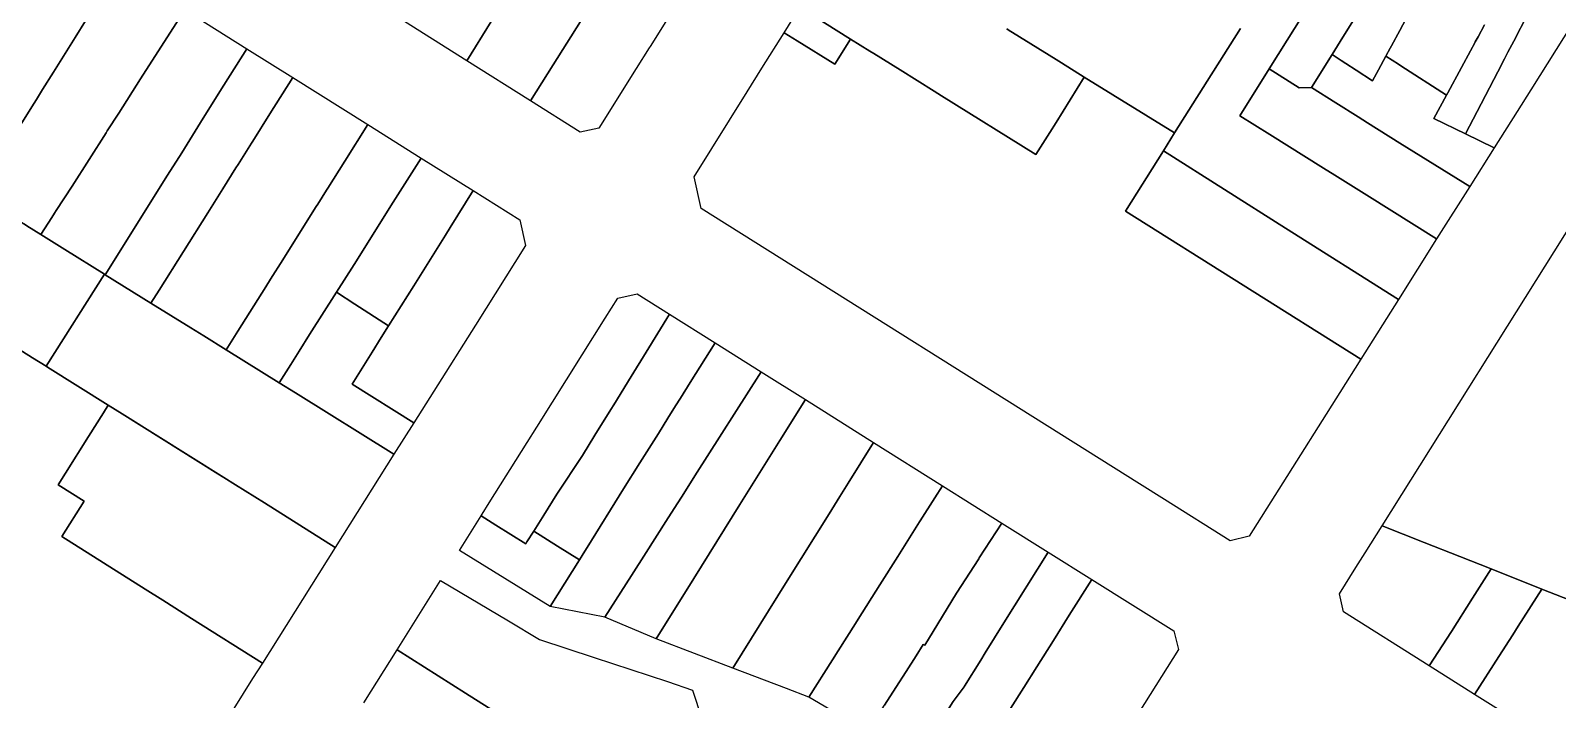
# Model space of a CAD drawing. Header units: metres. Extents: x 3 to 1005126, y 39 to 4383651.
# Drawn here: x 490118.7 to 490289.9, y 4371329.2 to 4371404.2 of the extents above; entities that cross this region are included whole.
import ezdxf

# ---------------------------------------------------------------- set-up
doc = ezdxf.new("R2010")
doc.units = ezdxf.units.M
doc.header["$MEASUREMENT"] = 0
doc.layers.add('TM_Llucmajor', color=7, linetype='Continuous')

msp = doc.modelspace()

# ---------------------------------------------------------------- linework, layer by layer
at = {"layer": 'TM_Llucmajor', "linetype": 'Continuous', "flags": 128}
for points in [[(490180.66, 4371421.51), (490177.88, 4371417.16), (490173.15, 4371409.75), (490172.88, 4371409.31), (490170.34, 4371405.24), (490167.61, 4371400.85), (490159.92, 4371405.69), (490162.67, 4371410.06), (490163.97, 4371412.13), (490165.1, 4371413.93), (490167.23, 4371417.33), (490169.1, 4371420.31), (490170.52, 4371422.57), (490170.61, 4371422.72), (490171.47, 4371424.08), (490173.63, 4371427.51), (490174.53, 4371428.93), (490177.4, 4371433.5), (490179.63, 4371437.03), (490183.64, 4371435.38), (490187.91, 4371433.47), (490187.94, 4371433.46), (490180.66, 4371421.51)], [(490187.7, 4371417), (490186.71, 4371415.42), (490185.46, 4371413.43), (490185.16, 4371412.95), (490183.8, 4371410.77), (490181.35, 4371406.85), (490180.36, 4371405.27), (490177.31, 4371400.4), (490174.77, 4371396.35), (490167.61, 4371400.85), (490170.34, 4371405.24), (490172.88, 4371409.31), (490173.15, 4371409.75), (490177.88, 4371417.16), (490180.66, 4371421.51), (490183.01, 4371420.02), (490184.19, 4371419.28), (490186.66, 4371417.72), (490186.63, 4371417.67), (490187.7, 4371417)], [(490187.8, 4371417.12), (490194.66, 4371412.81), (490194.63, 4371412.76), (490190.67, 4371406.45), (490188.16, 4371402.46), (490188.07, 4371402.31), (490186.62, 4371400), (490182.4, 4371393.28), (490180.34, 4371392.85), (490174.77, 4371396.35), (490177.31, 4371400.4), (490180.36, 4371405.27), (490181.35, 4371406.85), (490183.8, 4371410.77), (490185.16, 4371412.95), (490185.46, 4371413.43), (490186.71, 4371415.42), (490187.78, 4371417.13), (490187.8, 4371417.12)], [(490282.81, 4371391.08), (490279.6, 4371392.65), (490280.9, 4371395.15), (490283.21, 4371399.62), (490283.96, 4371401.07), (490284.35, 4371401.81), (490285.01, 4371403.07), (490286.56, 4371406.04), (490286.67, 4371406.25), (490288, 4371408.81), (490288.1, 4371408.99), (490292.72, 4371417.89), (490296.96, 4371415.89), (490298.07, 4371415.37), (490289.75, 4371402.1), (490286.92, 4371397.61), (490285.39, 4371395.17), (490282.81, 4371391.08)], [(490112.7, 4371385.8), (490105.44, 4371390.32), (490106.11, 4371391.39), (490109.08, 4371396.11), (490114.1, 4371404.09), (490115.49, 4371406.29), (490115.67, 4371406.58), (490116.54, 4371407.97), (490118.58, 4371411.21), (490121.41, 4371415.7), (490128.52, 4371411.24), (490126.02, 4371407.22), (490123.69, 4371403.47), (490121.27, 4371399.59), (490120.05, 4371397.62), (490119.37, 4371396.52), (490118.85, 4371395.69), (490117.23, 4371393.09), (490112.7, 4371385.8)], [(490118.29, 4371382.32), (490118.12, 4371382.43), (490117.5, 4371382.81), (490112.7, 4371385.8), (490117.23, 4371393.09), (490118.85, 4371395.69), (490119.37, 4371396.52), (490120.05, 4371397.62), (490121.27, 4371399.59), (490123.69, 4371403.47), (490126.02, 4371407.22), (490128.52, 4371411.24), (490135.98, 4371406.56), (490131.04, 4371398.84), (490128.58, 4371394.99), (490127.3, 4371392.98), (490127.17, 4371392.78), (490123.35, 4371386.8), (490121.58, 4371384.04), (490121.39, 4371383.74), (490121.08, 4371383.26), (490119.86, 4371381.35), (490118.29, 4371382.32)], [(490122.55, 4371379.67), (490119.86, 4371381.35), (490121.08, 4371383.26), (490121.39, 4371383.74), (490121.58, 4371384.04), (490123.35, 4371386.8), (490127.17, 4371392.78), (490127.3, 4371392.98), (490128.58, 4371394.99), (490131.04, 4371398.84), (490135.98, 4371406.56), (490142.93, 4371402.21), (490140.37, 4371398.11), (490138.06, 4371394.42), (490135.64, 4371390.54), (490134.06, 4371388.02), (490127.08, 4371376.85), (490126.98, 4371376.91), (490122.55, 4371379.67)], [(490208.88, 4371400.46), (490204.65, 4371403.1), (490203.19, 4371404), (490204.96, 4371406.84), (490206.41, 4371405.93), (490210.65, 4371403.29), (490208.88, 4371400.46)], [(490243.04, 4371353.39), (490193.89, 4371384.27), (490193.1, 4371387.84), (490199.04, 4371397.35), (490200.7, 4371400.01), (490203.19, 4371404), (490204.65, 4371403.1), (490208.88, 4371400.46), (490210.65, 4371403.29), (490212.81, 4371401.94), (490213.25, 4371401.67), (490216.2, 4371399.83), (490220.02, 4371397.44), (490220.84, 4371396.93), (490231.43, 4371390.32), (490232.99, 4371392.82), (490233.68, 4371393.93), (490236.84, 4371399.03), (490246.98, 4371392.75), (490245.72, 4371390.74), (490241.46, 4371383.96), (490267.85, 4371367.38), (490265.49, 4371363.64), (490258.66, 4371352.78), (490255.34, 4371347.51), (490253.21, 4371347), (490245.86, 4371351.62), (490243.04, 4371353.39)], [(490132.2, 4371373.66), (490127.08, 4371376.85), (490134.06, 4371388.02), (490135.64, 4371390.54), (490138.06, 4371394.42), (490140.37, 4371398.11), (490142.93, 4371402.21), (490148.09, 4371398.97), (490145.53, 4371394.89), (490143.62, 4371391.85), (490143.46, 4371391.6), (490141.96, 4371389.2), (490141.73, 4371388.83), (490140.26, 4371386.49), (490138.56, 4371383.79), (490133.12, 4371375.13), (490132.2, 4371373.66)], [(490265.04, 4371396.14), (490262.32, 4371397.84), (490264.63, 4371401.56), (490265.65, 4371400.89), (490266.19, 4371400.54), (490267.33, 4371399.8), (490269.18, 4371398.59), (490269.85, 4371399.84), (490270.68, 4371401.36), (490272.08, 4371400.46), (490272.34, 4371400.29), (490277.47, 4371396.99), (490276.06, 4371394.38), (490279.6, 4371392.65), (490282.81, 4371391.08), (490280.07, 4371386.73), (490272.25, 4371391.62), (490268.62, 4371393.9), (490267.57, 4371394.55), (490265.04, 4371396.14)], [(490260.93, 4371397.83), (490262.32, 4371397.84), (490265.04, 4371396.14), (490267.57, 4371394.55), (490268.62, 4371393.9), (490272.25, 4371391.62), (490280.07, 4371386.73), (490276.36, 4371380.86), (490268.54, 4371385.76), (490264.94, 4371388.02), (490263.67, 4371388.82), (490257.65, 4371392.59), (490254.3, 4371394.69), (490257.57, 4371399.93), (490260.93, 4371397.83)], [(490087.26, 4371387.38), (490085.14, 4371388.71), (490086.81, 4371391.38), (490088.61, 4371394.24), (490091.57, 4371398.96), (490105.44, 4371390.32), (490112.7, 4371385.8), (490117.5, 4371382.81), (490118.12, 4371382.43), (490118.29, 4371382.32), (490119.86, 4371381.35), (490122.55, 4371379.67), (490126.98, 4371376.91), (490120.43, 4371366.59), (490118.92, 4371367.54), (490111.01, 4371372.5), (490110.7, 4371372.69), (490108.67, 4371373.96), (490106.2, 4371375.51), (490103.45, 4371377.23), (490093.39, 4371383.54), (490087.26, 4371387.38)], [(490136.67, 4371370.88), (490132.2, 4371373.66), (490133.12, 4371375.13), (490138.56, 4371383.79), (490140.26, 4371386.49), (490141.73, 4371388.83), (490141.96, 4371389.2), (490143.46, 4371391.6), (490143.62, 4371391.85), (490145.53, 4371394.89), (490148.09, 4371398.97), (490156.52, 4371393.69), (490153.92, 4371389.57), (490152.03, 4371386.57), (490151.89, 4371386.35), (490150.91, 4371384.78), (490150.73, 4371384.5), (490149.15, 4371381.98), (490146.97, 4371378.51), (490145.6, 4371376.34), (490145.07, 4371375.5), (490141.94, 4371370.53), (490140.62, 4371368.43), (490138.12, 4371369.98), (490136.67, 4371370.88)], [(490146.57, 4371364.72), (490140.62, 4371368.43), (490141.94, 4371370.53), (490145.07, 4371375.5), (490145.6, 4371376.34), (490146.97, 4371378.51), (490149.15, 4371381.98), (490150.73, 4371384.5), (490150.91, 4371384.78), (490151.89, 4371386.35), (490152.03, 4371386.57), (490153.92, 4371389.57), (490156.52, 4371393.69), (490162.5, 4371389.94), (490159.89, 4371385.81), (490159.36, 4371384.97), (490154.97, 4371378.01), (490152.99, 4371374.88), (490149.99, 4371370.13), (490148.82, 4371368.28), (490147.88, 4371366.79), (490146.57, 4371364.72)], [(490267.85, 4371367.38), (490241.46, 4371383.96), (490245.72, 4371390.74), (490259.4, 4371382.06), (490272.07, 4371374.06), (490267.85, 4371367.38)], [(490155.05, 4371373.56), (490152.99, 4371374.88), (490154.97, 4371378.01), (490159.36, 4371384.97), (490159.89, 4371385.81), (490162.5, 4371389.94), (490168.34, 4371386.28), (490165.74, 4371382.13), (490165.22, 4371381.3), (490161.66, 4371375.61), (490158.85, 4371371.13), (490155.05, 4371373.56)], [(490161.66, 4371360.23), (490154.76, 4371364.56), (490156.99, 4371368.15), (490158.01, 4371369.79), (490158.85, 4371371.13), (490161.66, 4371375.61), (490165.22, 4371381.3), (490165.74, 4371382.13), (490168.34, 4371386.28), (490173.55, 4371383.02), (490174.21, 4371380.13), (490168.57, 4371371.19), (490163.91, 4371363.8), (490161.66, 4371360.23)], [(490120.6, 4371366.48), (490120.43, 4371366.59), (490126.98, 4371376.91), (490127.08, 4371376.85), (490132.2, 4371373.66), (490136.67, 4371370.88), (490138.12, 4371369.98), (490140.62, 4371368.43), (490146.57, 4371364.72), (490148.39, 4371363.59), (490159.44, 4371356.71), (490152.86, 4371346.26), (490144.92, 4371351.24), (490141.67, 4371353.28), (490140.38, 4371354.09), (490128.98, 4371361.23), (490127.4, 4371362.22), (490120.6, 4371366.48)], [(490148.39, 4371363.59), (490146.57, 4371364.72), (490147.88, 4371366.79), (490148.82, 4371368.28), (490149.99, 4371370.13), (490152.99, 4371374.88), (490155.05, 4371373.56), (490158.85, 4371371.13), (490158.01, 4371369.79), (490156.99, 4371368.15), (490154.76, 4371364.56), (490161.66, 4371360.23), (490159.44, 4371356.71), (490148.39, 4371363.59)], [(490170.13, 4371351.24), (490174.39, 4371358.04), (490175.47, 4371359.75), (490180.55, 4371367.86), (490183.13, 4371371.98), (490184.54, 4371374.23), (490186.71, 4371374.72), (490190.35, 4371372.43), (490187.73, 4371368.17), (490186.03, 4371365.42), (490184.09, 4371362.26), (490183.76, 4371361.72), (490181.98, 4371358.84), (490180.57, 4371356.56), (490177.71, 4371352.23), (490176.24, 4371349.89), (490175.11, 4371348.08), (490174.36, 4371346.87), (490174.24, 4371346.67), (490170.88, 4371348.75), (490169.22, 4371349.78), (490169.35, 4371349.99), (490170.13, 4371351.24)], [(490180.24, 4371344.87), (490177.79, 4371346.4), (490175.11, 4371348.08), (490176.24, 4371349.89), (490177.71, 4371352.23), (490180.57, 4371356.56), (490181.98, 4371358.84), (490183.76, 4371361.72), (490184.09, 4371362.26), (490186.03, 4371365.42), (490187.73, 4371368.17), (490190.35, 4371372.43), (490195.46, 4371369.21), (490192.67, 4371364.75), (490191.57, 4371363), (490191.03, 4371362.14), (490190.16, 4371360.75), (490189.09, 4371359.03), (490187.02, 4371355.73), (490185.2, 4371352.81), (490181.09, 4371346.24), (490180.83, 4371345.82), (490180.24, 4371344.87)], [(490183.1, 4371338.42), (490176.95, 4371339.62), (490180.24, 4371344.87), (490180.83, 4371345.82), (490181.09, 4371346.24), (490185.2, 4371352.81), (490187.02, 4371355.73), (490189.09, 4371359.03), (490190.16, 4371360.75), (490191.03, 4371362.14), (490191.57, 4371363), (490192.67, 4371364.75), (490195.46, 4371369.21), (490200.61, 4371365.97), (490193.18, 4371354.27), (490191.75, 4371352.02), (490191.19, 4371351.14), (490189.93, 4371349.17), (490187.72, 4371345.68), (490186.09, 4371343.11), (490183.1, 4371338.42)], [(490188.86, 4371336), (490183.1, 4371338.42), (490186.09, 4371343.11), (490187.72, 4371345.68), (490189.93, 4371349.17), (490191.19, 4371351.14), (490191.75, 4371352.02), (490193.18, 4371354.27), (490200.61, 4371365.97), (490205.58, 4371362.84), (490202.7, 4371358.23), (490198.24, 4371351.06), (490193.08, 4371342.77), (490188.86, 4371336)], [(490131.54, 4371341.57), (490122.22, 4371347.47), (490124.71, 4371351.44), (490121.79, 4371353.27), (490122.6, 4371354.57), (490125.2, 4371358.71), (490126.87, 4371361.37), (490127.4, 4371362.22), (490128.98, 4371361.23), (490139.71, 4371354.51), (490140.38, 4371354.09), (490141.67, 4371353.28), (490144.92, 4371351.24), (490152.86, 4371346.26), (490144.69, 4371333.27), (490136.75, 4371338.27), (490133.51, 4371340.32), (490131.54, 4371341.57)], [(490197.44, 4371332.72), (490188.86, 4371336), (490193.08, 4371342.77), (490198.24, 4371351.06), (490202.7, 4371358.23), (490205.58, 4371362.84), (490213.22, 4371358.03), (490210.37, 4371353.45), (490209.44, 4371351.95), (490208.24, 4371350.03), (490203.54, 4371342.5), (490197.44, 4371332.72)], [(490203.47, 4371330.41), (490197.44, 4371332.72), (490203.54, 4371342.5), (490208.24, 4371350.03), (490209.44, 4371351.95), (490210.37, 4371353.45), (490213.22, 4371358.03), (490220.95, 4371353.17), (490220.09, 4371351.8), (490218.45, 4371349.22), (490218.39, 4371349.13), (490215.93, 4371345.23), (490213.92, 4371342.05), (490211.48, 4371338.19), (490211.19, 4371337.73), (490209.24, 4371334.64), (490208.61, 4371333.65), (490205.96, 4371329.46), (490203.47, 4371330.41)], [(490175.11, 4371348.08), (490177.79, 4371346.4), (490180.24, 4371344.87), (490176.95, 4371339.62), (490166.8, 4371345.92), (490169.22, 4371349.78), (490170.88, 4371348.75), (490174.24, 4371346.67), (490174.36, 4371346.87), (490175.11, 4371348.08)], [(490218, 4371322.33), (490212.55, 4371325.56), (490214.46, 4371328.55), (490215.73, 4371330.53), (490216.87, 4371332.32), (490217.98, 4371334.08), (490218.8, 4371335.37), (490218.96, 4371335.27), (490219.91, 4371336.83), (490222.51, 4371341.12), (490225.01, 4371344.99), (490225.07, 4371345.08), (490227.6, 4371348.99), (490232.81, 4371345.72), (490227.83, 4371337.8), (490225.74, 4371334.41), (490225.24, 4371333.59), (490223.43, 4371330.68), (490223.38, 4371330.61), (490222.16, 4371328.95), (490218, 4371322.33)], [(490275.53, 4371332.96), (490265.9, 4371339.01), (490265.46, 4371341.05), (490267.31, 4371344), (490268.33, 4371345.63), (490270.25, 4371348.69), (490274.95, 4371346.82), (490278.97, 4371345.23), (490282.48, 4371343.84), (490280.38, 4371340.55), (490278.01, 4371336.83), (490275.53, 4371332.96)], [(490217.64, 4371313.99), (490198.09, 4371326.16), (490201.57, 4371326.54), (490215.73, 4371318.74), (490218, 4371322.33), (490222.16, 4371328.95), (490223.38, 4371330.61), (490223.43, 4371330.68), (490225.24, 4371333.59), (490225.74, 4371334.41), (490227.83, 4371337.8), (490232.81, 4371345.72), (490237.68, 4371342.66), (490235.16, 4371338.66), (490233.38, 4371335.82), (490231.51, 4371332.84), (490230.06, 4371330.53), (490227.09, 4371325.81), (490226.51, 4371324.89), (490222.79, 4371318.98), (490222.32, 4371318.24), (490219.08, 4371313.08), (490217.64, 4371313.99)], [(490280.62, 4371329.76), (490275.53, 4371332.96), (490278.01, 4371336.83), (490280.38, 4371340.55), (490282.48, 4371343.84), (490288.17, 4371341.58), (490285.51, 4371337.41), (490284.89, 4371336.43), (490283.33, 4371334), (490280.62, 4371329.76)], [(490171, 4371327.67), (490167.88, 4371329.64), (490167.46, 4371329.9), (490159.79, 4371334.75), (490164.67, 4371342.54), (490172.29, 4371338), (490175.76, 4371335.93), (490181.91, 4371333.91), (490190.12, 4371331.21), (490192.92, 4371330.23), (490193.98, 4371327.06), (490191.75, 4371323.56), (490189.28, 4371319.67), (490187.67, 4371317.13), (490185.13, 4371318.74), (490182.62, 4371320.32), (490176.36, 4371324.28), (490173.24, 4371326.26), (490171, 4371327.67)], [(490221.52, 4371311.55), (490219.08, 4371313.08), (490222.32, 4371318.24), (490222.79, 4371318.98), (490226.51, 4371324.89), (490227.09, 4371325.81), (490230.06, 4371330.53), (490231.51, 4371332.84), (490233.38, 4371335.82), (490235.16, 4371338.66), (490237.68, 4371342.66), (490246.89, 4371336.88), (490247.42, 4371334.8), (490238.98, 4371321.38), (490237, 4371318.24), (490232.8, 4371311.56), (490229.6, 4371306.47), (490221.52, 4371311.55)], [(490290.05, 4371323.83), (490280.62, 4371329.76), (490283.33, 4371334), (490284.89, 4371336.43), (490285.51, 4371337.41), (490288.17, 4371341.58), (490292.08, 4371340.03), (490292.46, 4371339.88), (490295.13, 4371338.82), (490296.61, 4371338.23), (490298.52, 4371337.47), (490297.32, 4371335.53), (490296.71, 4371334.56), (490294.91, 4371331.66), (490292.47, 4371327.73), (490290.05, 4371323.83)]]:
    msp.add_lwpolyline(points, close=True, dxfattribs=at)
for points in [[(490262.43, 4371407.72), (490257.57, 4371399.93), (490254.3, 4371394.69), (490257.65, 4371392.59), (490263.67, 4371388.82), (490264.94, 4371388.02), (490268.54, 4371385.76), (490276.36, 4371380.86), (490272.07, 4371374.06), (490259.4, 4371382.06), (490259.4, 4371382.06), (490245.72, 4371390.74), (490246.98, 4371392.75), (490250.63, 4371398.56), (490254.35, 4371404.49)], [(490267.58, 4371406.32), (490265.65, 4371403.2), (490265.54, 4371403.03), (490264.63, 4371401.56), (490262.32, 4371397.84), (490260.93, 4371397.83), (490260.93, 4371397.83), (490257.57, 4371399.93), (490262.43, 4371407.72)], [(490272.92, 4371405.52), (490272.23, 4371404.24), (490271.31, 4371402.53), (490271.16, 4371402.25), (490270.68, 4371401.36), (490269.85, 4371399.84), (490269.18, 4371398.59), (490267.33, 4371399.8), (490266.19, 4371400.54), (490266.19, 4371400.54), (490265.65, 4371400.89), (490264.63, 4371401.56), (490265.54, 4371403.03), (490265.65, 4371403.2), (490267.58, 4371406.32)], [(490228.15, 4371404.42), (490228.43, 4371404.24), (490228.8, 4371404.01), (490233.68, 4371400.99), (490234.29, 4371400.61), (490236.84, 4371399.03), (490233.68, 4371393.93), (490232.99, 4371392.82), (490231.43, 4371390.32), (490220.84, 4371396.93), (490220.02, 4371397.44), (490216.2, 4371399.83), (490213.25, 4371401.67), (490212.81, 4371401.94), (490210.65, 4371403.29), (490210.65, 4371403.29), (490206.41, 4371405.93)], [(490254.35, 4371404.49), (490250.63, 4371398.56), (490246.98, 4371392.75), (490236.84, 4371399.03), (490234.29, 4371400.61), (490233.68, 4371400.99), (490228.8, 4371404.01), (490228.43, 4371404.24), (490228.15, 4371404.42)], [(490281.72, 4371404.87), (490281, 4371403.54), (490280.69, 4371402.97), (490280.63, 4371402.86), (490280.16, 4371401.98), (490279.15, 4371400.11), (490277.6, 4371397.24), (490277.47, 4371396.99), (490272.34, 4371400.29), (490272.34, 4371400.29), (490272.08, 4371400.46), (490270.68, 4371401.36), (490271.16, 4371402.25), (490271.31, 4371402.53), (490272.23, 4371404.24), (490272.92, 4371405.52)], [(490286.56, 4371406.04), (490285.01, 4371403.07), (490284.35, 4371401.81), (490283.96, 4371401.07), (490283.21, 4371399.62), (490280.9, 4371395.15), (490279.6, 4371392.65), (490279.6, 4371392.65), (490276.06, 4371394.38), (490277.47, 4371396.99), (490277.6, 4371397.24), (490279.15, 4371400.11), (490280.16, 4371401.98), (490280.63, 4371402.86), (490280.69, 4371402.97), (490281, 4371403.54), (490281.72, 4371404.87)], [(490292.08, 4371340.03), (490288.17, 4371341.58), (490282.48, 4371343.84), (490278.97, 4371345.23), (490274.95, 4371346.82), (490270.25, 4371348.69), (490291.73, 4371382.94)], [(490111.01, 4371372.5), (490118.92, 4371367.54), (490120.43, 4371366.59), (490120.6, 4371366.48), (490127.4, 4371362.22), (490126.87, 4371361.37), (490125.2, 4371358.71), (490122.6, 4371354.57), (490121.79, 4371353.27), (490124.71, 4371351.44), (490122.22, 4371347.47), (490131.54, 4371341.57), (490133.51, 4371340.32), (490136.75, 4371338.27), (490144.69, 4371333.27), (490143.6, 4371331.53), (490141.48, 4371328.17)], [(490210.04, 4371327.05), (490205.96, 4371329.46), (490208.61, 4371333.65), (490209.24, 4371334.64), (490211.19, 4371337.73), (490211.48, 4371338.19), (490213.92, 4371342.05), (490215.93, 4371345.23), (490218.39, 4371349.13), (490218.45, 4371349.22), (490220.09, 4371351.8), (490220.95, 4371353.17), (490227.6, 4371348.99), (490225.07, 4371345.08), (490225.01, 4371344.99), (490222.51, 4371341.12), (490219.91, 4371336.83), (490218.96, 4371335.27), (490218.8, 4371335.37), (490217.98, 4371334.08), (490216.87, 4371332.32), (490215.73, 4371330.53), (490214.46, 4371328.55)], [(490156.07, 4371328.83), (490159.79, 4371334.75), (490167.46, 4371329.9), (490167.88, 4371329.64), (490171, 4371327.67)]]:
    msp.add_lwpolyline(points, dxfattribs=at)

doc.saveas('drawing.dxf')
